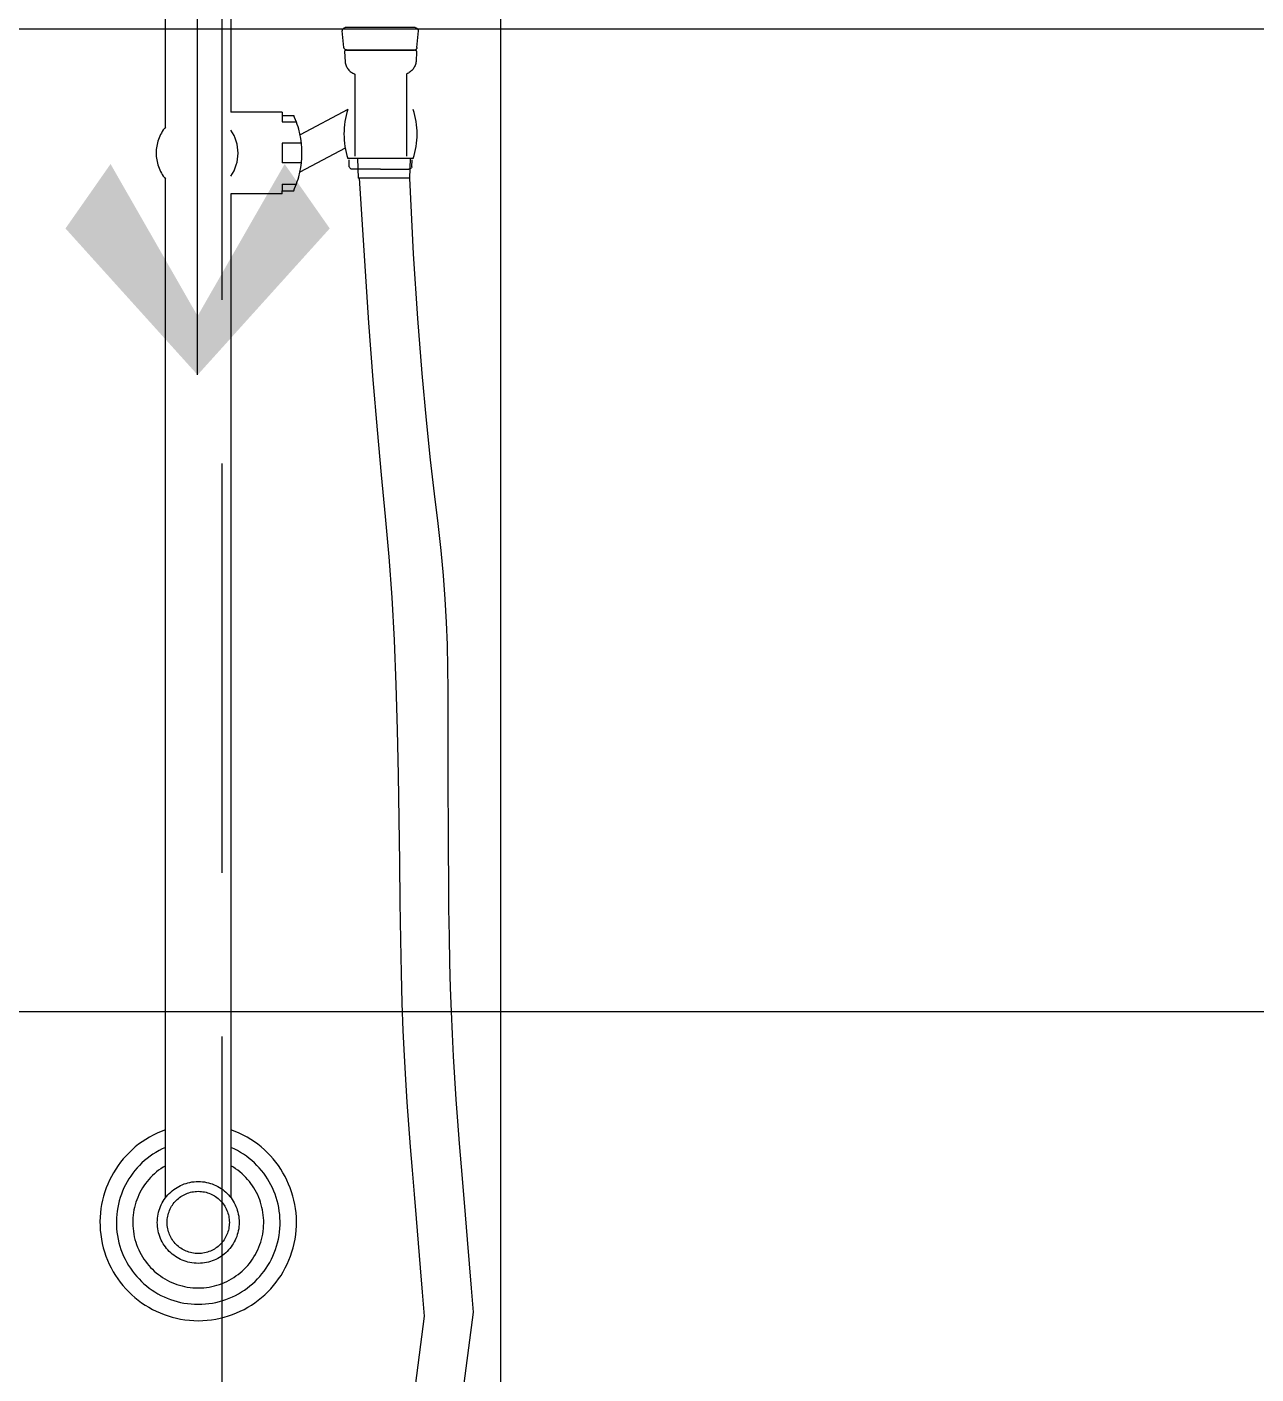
# Model space of a CAD drawing. Extents: x 468514 to 728049, y -74127 to 69080.
# Drawn here: x 635964.5 to 636339.8, y -69137 to -68725.7 of the extents above; entities that cross this region are included whole.
import ezdxf

# ---------------------------------------------------------------- set-up
doc = ezdxf.new("R2010")
doc.units = 0
doc.header["$LTSCALE"] = 500
doc.header["$MEASUREMENT"] = 0
doc.linetypes.add('DASH', pattern=[0.35, 0.25, -0.1])
doc.linetypes.add('HIDDEN2', pattern=[0.1875, 0.125, -0.0625])
for name, color, linetype in [('E 立面填充', 250, 'Continuous'), ('E 立面材料分格线', 8, 'Continuous'), ('E 立面标注尺寸', 9, 'Continuous'), ('L-立面家具、洁具', 153, 'Continuous')]:
    doc.layers.add(name, color=color, linetype=linetype)
doc.styles.add('PDC DIM', font='PMingLiU-ExtB.ttf', dxfattribs={"width": 0.85})
doc.dimstyles.new('PDC-A2', dxfattribs={"dimscale": 0, "dimtxt": 2.5, "dimasz": 1, "dimexe": 1, "dimexo": 1, "dimgap": 0.7, "dimtad": 1, "dimdec": 0, "dimtxsty": 'PDC DIM', "dimblk": 'ARCHTICK', "dimcen": 1, "dimdle": 1, "dimclrd": 8, "dimclre": 8, "dimclrt": 9, "dimadec": 0, "dimazin": 0, "dimtfac": 1, "dimtdec": 0, "dimtix": 1, "dimtmove": 2, "dimatfit": 3, "dimldrblk": 'PDC A2 T R', "dimfxl": 10, "dimfxlon": 1, "dimarcsym": 0})

# ---------------------------------------------------------------- blocks, each defined once
blk = doc.blocks.new('A$C2F8A30B2')
at = {"linetype": 'HIDDEN2', "lineweight": -2, "ltscale": 20}
for p, q in [((20, 655.52), (20, 914.02)), ((40, 914.02), (40, 660.09)), ((96.26, 685.88), (74.85, 685.88)), ((95.78, 685.88), (75.39, 685.88)), ((74.75, 678.72), (74.8, 678.84)), ((74.75, 678.72), (74.8, 678.84)), ((74.8, 678.84), (74.85, 678.93)), ((74.8, 678.84), (74.85, 678.93)), ((74.85, 678.93), (74.96, 678.99)), ((74.85, 678.93), (74.96, 678.99)), ((74.96, 678.99), (75.07, 679.05)), ((74.96, 678.99), (75.07, 679.05)), ((75.07, 679.05), (75.17, 679.05)), ((75.07, 679.05), (75.17, 679.05)), ((96.2, 679.05), (75.17, 679.05)), ((96.04, 679.05), (75.33, 679.05)), ((75.33, 679.05), (96.04, 679.05)), ((96.2, 679.05), (96.31, 679.05)), ((96.2, 679.05), (96.31, 679.05)), ((96.31, 679.05), (96.42, 678.99)), ((96.31, 679.05), (96.42, 678.99)), ((96.42, 678.99), (96.53, 678.93)), ((96.42, 678.99), (96.53, 678.93)), ((96.53, 678.93), (96.58, 678.84)), ((96.53, 678.93), (96.58, 678.84)), ((96.58, 678.84), (96.63, 678.72)), ((96.58, 678.84), (96.63, 678.72)), ((74.69, 678.56), (74.75, 678.72)), ((74.69, 678.56), (74.75, 678.72)), ((74.69, 678.56), (74.85, 675.46)), ((96.63, 678.56), (96.53, 675.57)), ((96.63, 678.72), (96.63, 678.56)), ((96.63, 678.72), (96.63, 678.56)), ((55.66, 660.09), (40, 660.09)), ((55.66, 660.09), (55.66, 659.09)), ((55.66, 659.09), (55.66, 657.09)), ((55.66, 659.09), (55.66, 657.09)), ((55.66, 659.09), (59.15, 659.09)), ((75.66, 660.91), (61.11, 653.11)), ((55.66, 657.09), (59.97, 657.09)), ((61.66, 650.59), (55.66, 650.59)), ((55.66, 650.59), (55.66, 644.59)), ((74.87, 649.13), (61.03, 641.72)), ((95.66, 645.91), (75.66, 645.91)), ((94.55, 645.91), (76.51, 645.91)), ((78.68, 645.91), (78.85, 639.91)), ((94.68, 645.91), (94.51, 639.91)), ((61.66, 644.59), (55.66, 644.59)), ((76.14, 643.34), (76.08, 645.53)), ((76.19, 643.23), (76.14, 643.34)), ((76.3, 643.07), (76.19, 643.23)), ((76.35, 642.97), (76.3, 643.07)), ((76.46, 642.86), (76.35, 642.97)), ((76.62, 642.76), (76.46, 642.86)), ((76.72, 642.7), (76.62, 642.76)), ((76.89, 642.65), (76.72, 642.7)), ((77.05, 642.65), (76.89, 642.65)), ((85.66, 642.65), (77.05, 642.65)), ((85.66, 642.65), (94.33, 642.65)), ((94.49, 642.65), (94.33, 642.65)), ((94.6, 642.7), (94.49, 642.65)), ((94.76, 642.76), (94.6, 642.7)), ((94.87, 642.86), (94.76, 642.76)), ((95.03, 642.97), (94.87, 642.86)), ((95.08, 643.07), (95.03, 642.97)), ((95.19, 643.23), (95.08, 643.07)), ((95.19, 643.4), (95.29, 645.48)), ((95.19, 643.4), (95.19, 643.23)), ((20, 328.53), (20, 639.66)), ((55.66, 638.09), (59.97, 638.09)), ((55.66, 638.09), (55.66, 636.09)), ((94.51, 639.91), (78.85, 639.91)), ((79.19, 639.91, 0), (81.98, 595.74, 0)), ((94.51, 639.91, 0), (95.68, 616.84, 0)), ((40, 635.09), (40, 328.53)), ((55.66, 635.09), (40, 635.09)), ((55.66, 635.09), (55.66, 636.09)), ((55.66, 636.09), (59.15, 636.09)), ((95.68, 616.84, 0), (96.94, 597.11, 0)), ((96.94, 597.11, 0), (98.25, 580.32, 0)), ((81.98, 595.74, 0), (83.29, 578.34, 0)), ((98.25, 580.32, 0), (99.57, 566.06, 0)), ((83.29, 578.34, 0), (84.61, 563.07, 0)), ((99.57, 566.06, 0), (100.85, 553.93, 0)), ((84.61, 563.07, 0), (85.89, 549.35, 0)), ((100.85, 553.93, 0), (102.06, 543.52, 0)), ((85.89, 549.35, 0), (87.08, 536.63, 0)), ((102.06, 543.52, 0), (103.14, 534.42, 0)), ((87.08, 536.63, 0), (88.16, 524.32, 0)), ((103.14, 534.42, 0), (104.06, 526.23, 0)), ((88.16, 524.32, 0), (89.08, 511.85, 0)), ((104.06, 526.23, 0), (104.79, 518.59, 0)), ((104.79, 518.59, 0), (105.33, 511.32, 0)), ((89.08, 511.85, 0), (89.8, 498.79, 0)), ((105.33, 511.32, 0), (105.72, 504.31, 0)), ((105.72, 504.31, 0), (105.99, 497.43, 0)), ((89.8, 498.79, 0), (90.35, 485.25, 0)), ((105.99, 497.43, 0), (106.15, 490.54, 0)), ((106.15, 490.54, 0), (106.23, 483.53, 0)), ((90.35, 485.25, 0), (90.75, 471.46, 0)), ((106.23, 483.53, 0), (106.26, 476.26, 0)), ((106.26, 476.26, 0), (106.26, 468.62, 0)), ((90.75, 471.46, 0), (91.05, 457.68, 0)), ((106.26, 468.62, 0), (106.26, 460.52, 0)), ((91.05, 457.68, 0), (91.27, 444.13, 0)), ((106.26, 460.52, 0), (106.27, 452.04, 0)), ((106.27, 452.04, 0), (106.29, 443.31, 0)), ((91.27, 444.13, 0), (91.44, 431.07, 0)), ((106.29, 443.31, 0), (106.32, 434.45, 0)), ((106.32, 434.45, 0), (106.38, 425.6, 0)), ((91.44, 431.07, 0), (91.59, 418.74, 0)), ((106.38, 425.6, 0), (106.47, 416.86, 0)), ((91.59, 418.74, 0), (91.76, 407.38, 0)), ((106.47, 416.86, 0), (106.59, 408.39, 0)), ((91.76, 407.38, 0), (91.97, 397.16, 0)), ((106.59, 408.39, 0), (106.75, 400.28, 0)), ((106.75, 400.28, 0), (106.96, 392.65, 0)), ((91.97, 397.16, 0), (92.22, 387.97, 0)), ((106.96, 392.65, 0), (107.21, 385.42, 0)), ((92.22, 387.97, 0), (92.52, 379.63, 0)), ((107.21, 385.42, 0), (107.51, 378.5, 0)), ((92.52, 379.63, 0), (92.87, 371.94, 0)), ((107.51, 378.5, 0), (107.85, 371.79, 0)), ((92.87, 371.94, 0), (93.26, 364.73, 0)), ((107.85, 371.79, 0), (108.24, 365.19, 0)), ((93.26, 364.73, 0), (93.7, 357.8, 0)), ((108.24, 365.19, 0), (108.67, 358.61, 0)), ((108.67, 358.61, 0), (109.15, 351.96, 0)), ((93.7, 357.8, 0), (94.19, 350.98, 0)), ((94.19, 350.98, 0), (94.72, 344.09, 0)), ((109.15, 351.96, 0), (109.68, 345.12, 0)), ((94.72, 344.09, 0), (95.29, 336.97, 0)), ((109.68, 345.12, 0), (110.25, 338.04, 0)), ((110.25, 338.04, 0), (110.86, 330.75, 0)), ((95.29, 336.97, 0), (95.9, 329.65, 0)), ((95.9, 329.65, 0), (96.53, 322.2, 0)), ((110.86, 330.75, 0), (111.48, 323.33, 0)), ((96.53, 322.2, 0), (97.17, 314.69, 0)), ((111.48, 323.33, 0), (112.12, 315.83, 0)), ((97.17, 314.69, 0), (97.81, 307.19, 0)), ((112.12, 315.83, 0), (112.76, 308.34, 0)), ((97.81, 307.19, 0), (98.43, 299.75, 0)), ((112.76, 308.34, 0), (113.39, 300.91, 0)), ((113.39, 300.91, 0), (114, 293.63, 0)), ((98.43, 299.75, 0), (99.04, 292.45, 0)), ((99.04, 292.45, 0), (90.56, 228.09, 0)), ((114, 293.63, 0), (105.52, 229.28, 0))]:
    blk.add_line(p, q, dxfattribs=at)
for radius in [12.5, 9.5]:
    blk.add_circle((30, 321.03, 0), radius, dxfattribs=at)
for centre, radius, start, end in [((34.12, 647.59, 0), 27.54, 335.32, 24.68), ((99.13, 653.41, 0), 24.63, 162.2752, 197.7248), ((72.2, 653.41, 0), 24.63, 342.2752, 17.7248), ((29.66, 647.59, 0), 12.5, 140.6313, 219.3687), ((29.66, 647.59, 0), 12.5, 325.7836, 34.2164), ((30, 321.03, 0), 30, 109.4712, 70.5288), ((30, 321.03, 0), 25, 113.5782, 66.4218), ((30, 321.03, 0), 20, 120, 60)]:
    blk.add_arc(centre, radius, start, end, dxfattribs=at)
for points in [[(74.48, 679.8), (74.48, 679.8), (74, 684.92), (74, 684.92), (74.02, 685.44), (74.33, 685.78), (74.85, 685.88)], [(96.26, 685.88), (96.79, 685.79), (97.12, 685.45), (97.17, 684.92), (97.17, 684.92), (96.69, 679.8), (96.69, 679.8)], [(74.85, 675.46), (75.11, 673.71), (76.16, 672.38), (77.8, 671.72), (77.8, 671.72), (77.8, 646.65), (77.8, 646.65)], [(96.53, 675.57), (96.29, 673.78), (95.24, 672.41), (93.58, 671.72), (93.58, 671.72), (93.58, 646.6), (93.58, 646.6)]]:
    blk.add_open_spline(points, degree=3, knots=[0, 0, 0, 0, 1, 1, 1, 2, 2, 2, 2], dxfattribs=at)
for points in [[(75.33, 679.05), (74.88, 679.1), (74.58, 679.35), (74.48, 679.8)], [(96.04, 679.05), (96.47, 679.11), (96.77, 679.37), (96.9, 679.8)]]:
    blk.add_open_spline(points, degree=3, dxfattribs=at)
blk = doc.blocks.new('_ArchTick')
at = {"color": 0, "linetype": 'ByBlock', "const_width": 0.4}
blk.add_lwpolyline([(-0.5, -0.5), (0.5, 0.5)], dxfattribs=at)
blk = doc.blocks.new('PDC A2 T R')
at = {"color": 0, "linetype": 'ByBlock'}
blk.add_line((0, 0), (-2, 0), dxfattribs=at)
for points in [[(-2.147, 0.886), (-1.491, 1.345), (-0.6, 0), (0, 0)], [(-2.147, -0.886), (-1.491, -1.345), (-0.6, 0), (0, 0)]]:
    blk.add_solid(points, dxfattribs=at)

msp = doc.modelspace()

# ---------------------------------------------------------------- hatches: boundary and pattern name
at = {"layer": 'E 立面填充'}
h = msp.add_hatch(dxfattribs=at)
h.set_pattern_fill('_USER', color=256, scale=600, angle=90, pattern_type=0)
h.set_pattern_definition([(90, (637908.8, -70526.5), (-600, 4e-14), [])])
h.paths.add_polyline_path([(636479.82, -70476.5), (636498.82, -70476.5), (636498.82, -70526.5), (637908.82, -70526.5), (637908.82, -68126.5), (635668.82, -68126.5), (635668.82, -70526.5), (636448.82, -70526.5), (636448.82, -70476.5), (636467.82, -70476.5), (636467.82, -68446.5), (636463.82, -68446.5), (636463.82, -68426.5), (636483.82, -68426.5), (636483.82, -68446.5), (636479.82, -68446.5)])
h = msp.add_hatch(dxfattribs=at)
h.set_pattern_fill('_USER', color=256, scale=300, pattern_type=0)
h.set_pattern_definition([(0, (635668.82, -70526.5), (0, 300), [])])
h.paths.add_polyline_path([(636479.82, -70476.5), (636498.82, -70476.5), (636498.82, -70526.5), (637908.82, -70526.5), (637908.82, -68126.5), (635668.82, -68126.5), (635668.82, -70526.5), (636448.82, -70526.5), (636448.82, -70476.5), (636467.82, -70476.5), (636467.82, -68446.5), (636463.82, -68446.5), (636463.82, -68426.5), (636483.82, -68426.5), (636483.82, -68446.5), (636479.82, -68446.5)])

# ---------------------------------------------------------------- linework, layer by layer
at = {"layer": 'E 立面材料分格线', "linetype": 'DASH'}
msp.add_line((636024.07, -70034), (636024.07, -68331.31), dxfattribs=at)

# ---------------------------------------------------------------- block references
at = {"layer": 'L-立面家具、洁具'}
msp.add_blockref('A$C2F8A30B2', (635986.8, -69411.78), dxfattribs=at)

# ---------------------------------------------------------------- leaders
at = {"layer": 'E 立面标注尺寸', "annotation_type": 0, "has_hookline": 1, "hookline_direction": 0, "text_width": 536.71}
msp.add_leader([(636016.61, -68831.95), (636016.61, -67026.5), (636126.33, -67026.5)], dimstyle='PDC-A2', override={"dimscale": 30.000004, "dimtad": 0}, dxfattribs=at)

doc.saveas('drawing.dxf')
